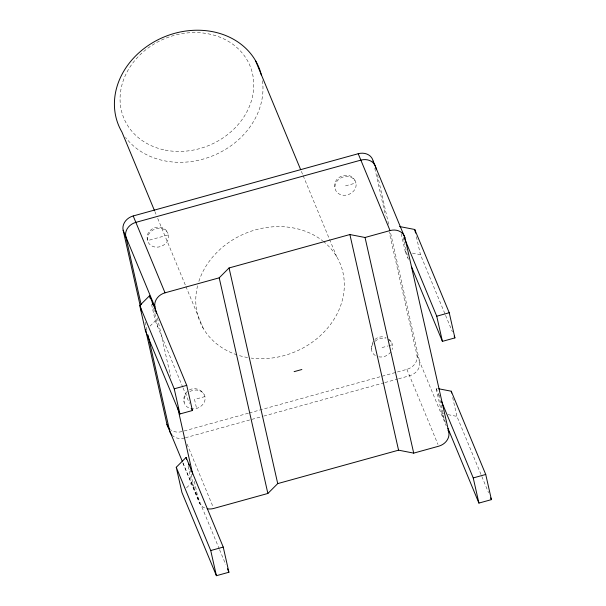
<?xml version="1.0" encoding="UTF-8"?>
<svg xmlns="http://www.w3.org/2000/svg" width="606" height="606" viewBox="0 0 606 606"><rect width="100%" height="100%" fill="white"/><g stroke="black" fill="none" stroke-linecap="round" stroke-linejoin="round"><path stroke-width="0.45" stroke-dasharray="3.03 2.27" d="M373.319 341.186L371.243 346.647L371.63 350.473M187.405 391.294C184.391 394.059 183.103 398.384 184.126 402.339M150.023 326.119L155.272 320.862L151.22 302.894M186.519 487.845L191.776 482.588L187.716 464.613M374.909 339.428C377.947 336.86 382.401 335.966 386.075 337.656M189.405 389.916C194.503 387.082 201.336 389.287 204.078 394.347M168.46 234.855A10.84 9.173 -22.5 0 1 154.591 246.953A10.84 9.173 -22.5 0 1 151.076 231.394A10.84 9.173 -22.5 0 1 168.46 234.855L147.622 240.612C143.811 228.78 162.158 221.448 167.582 232.621M345.541 185.868L355.957 182.982A10.84 9.173 -22.5 0 0 338.58 179.527A10.84 9.173 -22.5 0 0 342.095 195.087A10.84 9.173 -22.5 0 0 355.957 182.982M204.957 396.574L194.541 399.46L196.571 408.444M382.045 347.586L388.12 345.905M388.991 345.67L392.461 344.708M248.377 413.201L181.876 431.601A13.006 11.006 -22.5 0 1 170.4 429.677M249.286 412.951L406.876 369.357A13.006 11.006 -22.5 0 0 416.943 355.116L389.128 231.871M185.436 437.752L262.868 416.33M263.777 416.08L384.022 382.818M384.931 382.568L397.688 379.038M398.596 378.788L409.527 375.758A13.006 11.006 -22.5 0 0 419.594 361.524L390.325 231.833M401.217 233.734L405.278 251.702L407.058 252.051M412.406 253.096L420.428 254.649L445.213 314.491M445.486 422.397L441.774 413.428L436.1 388.272L437.88 388.62M441.774 413.428L443.554 413.777M448.016 414.64L456.924 416.375L488.542 492.693M389.203 339.458L391.582 342.481M355.078 180.755C349.654 169.574 331.308 176.914 335.126 188.746M445.569 315.355L452.394 331.83M405.278 251.702L408.989 260.671M436.1 388.272L439.456 396.385M416.943 355.116L446.251 425.882M406.876 369.357L437.986 444.463M301.371 171.362L302.818 174.854M303.174 175.725L336.8 256.899M154.833 211.464L156.28 214.948M157.727 218.44L185.565 285.653M185.928 286.524L203.283 328.422M155.272 320.862L182.694 387.06M183.05 387.931L189.534 403.566M187.049 444.092L213.35 507.578M191.776 482.588L219.19 548.786M219.554 549.657L225.674 564.421M182.921 462.855L198.776 501.124A13.006 11.006 -22.5 0 0 206.358 508.548M182.898 462.916L199.828 503.798M416.375 236.681L420.428 254.649M452.667 397.506L456.924 416.375M403.263 237.446L404.073 241.036M404.278 241.938L407.929 258.111M438.752 394.673L444.425 419.837M377.455 174.808L388.87 225.394M374.803 168.407L385.393 215.312M157.409 317.832L170.627 376.409M194.314 481.353L198.776 501.124M153.666 308.401L157.924 327.263M189.966 469.226L194.428 488.989M145.099 322.15L147.175 331.346M184.527 438.002A13.006 11.006 -22.5 0 1 172.483 435.608M323.339 241.385A75.879 64.213 -22.5 0 1 334.194 319.014A75.879 64.213 -22.5 0 1 251.172 358.078M247.619 357.54A75.879 64.213 -22.5 0 1 237.794 355.124M236.916 354.836A75.879 64.213 -22.5 0 1 197.798 284.949M198.866 281.343A75.879 64.213 -22.5 0 1 322.619 240.817M189.89 391.521A10.84 9.173 -22.5 0 1 205.146 397.907A10.84 9.173 -22.5 0 1 190.799 408.618A10.84 9.173 -22.5 0 1 186.906 393.748M387.976 339.201A10.84 9.173 -22.5 0 1 392.082 349.586M390.84 351.904A10.84 9.173 -22.5 0 1 378.591 356.813M375.372 355.57A10.84 9.173 -22.5 0 1 373.243 343.276M375.076 341.246A10.84 9.173 -22.5 0 1 385.499 338.368M262.451 80.704A75.879 64.213 -22.5 0 1 213.312 155.575A75.879 64.213 -22.5 0 1 125.586 137.479M165.18 150.099A68.296 57.79 -22.5 0 0 252.55 73.849A68.296 57.79 -22.5 0 0 143.046 52.055A68.296 57.79 -22.5 0 0 165.18 150.099"/><path stroke-width="0.91" d="M139.744 305.568L149.591 295.705L186.731 385.363L192.413 410.52L179.906 413.974L145.425 330.724L139.744 305.568L174.233 388.817L179.906 413.974M156.393 313.34L154.969 307.053A13.006 11.006 -22.5 0 1 165.037 292.812L219.205 277.828L229.053 267.966L349.889 234.545L365.039 237.491L390.044 230.575A13.006 11.006 -22.5 0 1 404.975 237.9L448.773 431.964A13.006 11.006 -22.5 0 1 438.706 446.205L413.709 453.121L398.559 450.175L277.722 483.603L267.875 493.458L213.706 508.449A13.006 11.006 -22.5 0 1 207.131 508.729M176.248 467.287L186.095 457.432L223.235 547.082L228.909 572.246L216.41 575.7L181.929 492.451L176.248 467.287L210.729 550.543L216.41 575.7M141.41 311.143L123.139 230.204A13.006 11.006 -22.5 0 1 133.206 215.963L358.207 153.727A13.006 11.006 -22.5 0 1 373.144 161.052L404.975 237.9M174.233 388.817L186.731 385.363M404.369 238.075L436.737 316.203L449.235 312.749L454.909 337.906L442.41 341.36L411.466 266.648M294.122 371.652L301.871 369.508M210.729 550.543L223.235 547.082M441.577 401.505L473.233 477.929L485.732 474.468L491.413 499.632L478.914 503.086L447.963 428.374M399.596 226.546L414.746 229.492L449.235 312.749M438.774 388.794L451.25 391.218L485.732 474.468M454.197 336.171L454.909 337.906M358.207 153.727L390.044 230.575M490.693 497.897L491.413 499.632M448.054 430.23L448.773 431.964M255.452 60.509L300.644 169.612M154.477 210.585L121.935 132.032A75.879 64.213 -22.5 0 1 164.597 36.754A75.879 64.213 -22.5 0 1 261.398 75.197M133.206 215.963L165.037 292.812M123.139 230.204L154.969 307.053M191.693 408.785L192.413 410.52M227.47 568.769L228.909 572.246M145.561 329.535L166.938 424.276L182.201 461.113M436.737 316.203L442.41 341.36M473.233 477.929L478.914 503.086M414.746 229.492L415.557 233.09M451.25 391.218L451.652 393.014M376.212 169.294L375.796 167.453A13.006 11.006 -22.5 0 0 360.865 160.128L135.858 222.372A13.006 11.006 -22.5 0 0 125.79 236.613L141.153 304.674M373.144 161.052L373.766 163.809M365.039 237.491L413.709 453.121M349.889 234.545L398.559 450.175M229.053 267.966L277.722 483.603M219.205 277.828L267.875 493.458M177.709 407.777L192.693 474.165M152.25 302.106L152.856 304.803M188.746 463.832L189.155 465.628M149.591 295.705L150.205 298.402M186.095 457.432L186.504 459.227M148.008 335.02L169.597 430.677A13.006 11.006 -22.5 0 0 171.96 435.093M169.309 428.684A13.006 11.006 -22.5 0 1 166.938 424.276"/></g></svg>
